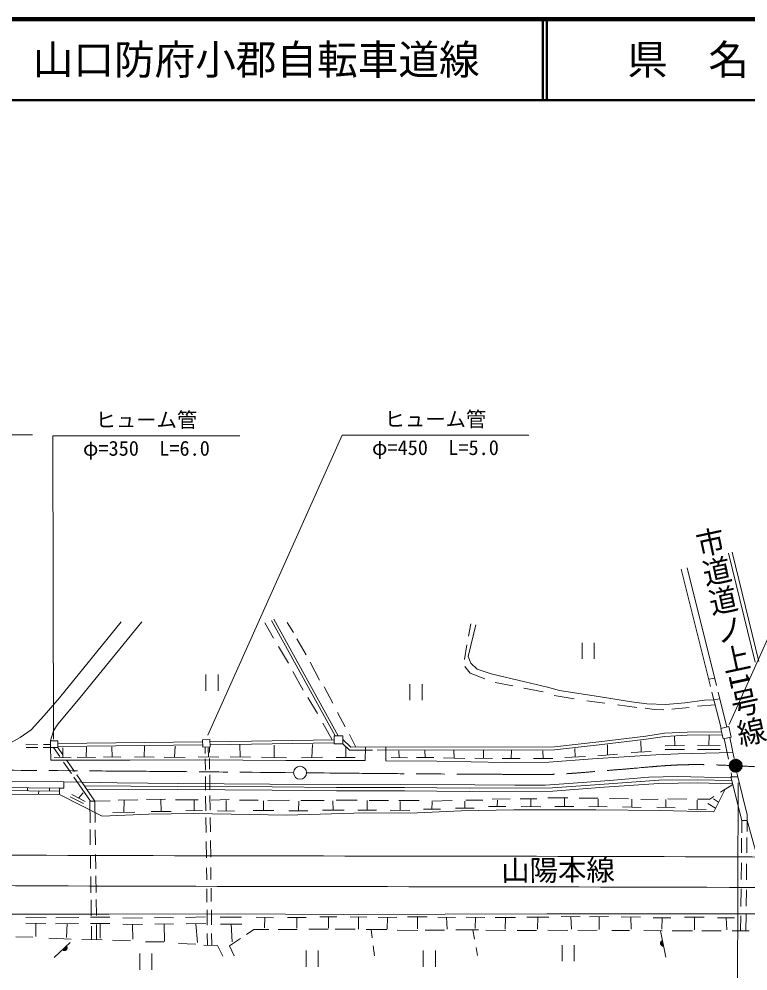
# Model space of a CAD drawing. Units: millimetres, scale not verified. Extents: x 40000 to 680000, y 20000 to 380000.
# Drawn here: x 233288 to 322996, y 262798 to 380000 of the extents above; entities that cross this region are included whole.
import ezdxf
from ezdxf.enums import TextEntityAlignment as Align

# ---------------------------------------------------------------- set-up
doc = ezdxf.new("R2010")
doc.units = ezdxf.units.MM
doc.header["$LTSCALE"] = 1000
doc.linetypes.add('CHAIN', pattern=[18.5, 12, -1.5, 3.5, -1.5])
for name, color, linetype, lineweight in [('M-BGD', 7, 'Continuous', 13), ('M-BMK', 2, 'CHAIN', 13), ('M-BMK-SRVR', 3, 'Continuous', 13), ('M-STR-HTXT', 7, 'Continuous', 13), ('M-TTL', 2, 'Continuous', 140), ('M-TTL-LINE', 7, 'Continuous', 50)]:
    doc.layers.add(name, color=color, linetype=linetype, lineweight=lineweight)
doc.layers.add('M-BGD-HTXT', color=7, linetype='Continuous')
doc.layers.add('M-TTL-TXT', color=7, linetype='Continuous')
doc.styles.add('@ＭＳ ゴシック', font='')
doc.styles.add('ＭＳ ゴシック', font='')
doc.styles.get('@ＭＳ ゴシック').set_extended_font_data('@MS Gothic')
doc.styles.get('ＭＳ ゴシック').set_extended_font_data('MS Gothic')

# ---------------------------------------------------------------- blocks, each defined once
blk = doc.blocks.new('田')
at = {"color": 7, "linetype": 'Continuous', "lineweight": 13}
for p, q in [((-0.75, 1), (-0.75, -1)), ((0.75, -1), (0.75, 1))]:
    blk.add_line(p, q, dxfattribs=at)

msp = doc.modelspace()

# ---------------------------------------------------------------- linework, layer by layer
at = {"layer": 'M-BGD'}
for p, q in [((323874, 300806), (320618, 314238)), ((324323, 300905), (321065, 314347)), ((318390, 297841), (314785, 312256)), ((319129, 297933), (315503, 312436)), ((264354, 305963), (272182, 291765)), ((264652, 306127), (272570, 291765)), ((238262, 296417), (245862, 305790)), ((240792, 296471), (248415, 305778)), ((263538, 305645), (264625, 303776)), ((267073, 304470), (266291, 305691)), ((289507, 305396), (288563, 301506)), ((288590, 304006), (288908, 305519)), ((268618, 301705), (267493, 303688)), ((265216, 302746), (266455, 300706)), ((288095, 301145), (288412, 302963)), ((288563, 301506), (288907, 300676)), ((270277, 298596), (269133, 300809)), ((288158, 300281), (288819, 299467)), ((288907, 300676), (289650, 299961)), ((266989, 299657), (268267, 297388)), ((288819, 299467), (290625, 298780)), ((289650, 299961), (291395, 299361)), ((291395, 299361), (295543, 298388)), ((271917, 295755), (270830, 297776)), ((291883, 298297), (294070, 297890)), ((295543, 298388), (298346, 297759)), ((298346, 297759), (299805, 297329)), ((318173, 298706), (318900, 298849)), ((295405, 297598), (297795, 297166)), ((299130, 296695), (301609, 296314)), ((299805, 297329), (304840, 296529)), ((304840, 296529), (308673, 295928)), ((319682, 292672), (318565, 297139)), ((320406, 292828), (319333, 297117)), ((236374, 294262), (238262, 296417)), ((238078, 293191), (240792, 296471)), ((268820, 296472), (270022, 294489)), ((303173, 296047), (305398, 295755)), ((306949, 295570), (309333, 295227)), ((308673, 295928), (310561, 295670)), ((310561, 295670), (312878, 295585)), ((312878, 295585), (315224, 295813)), ((315224, 295813), (317633, 296134)), ((316789, 295380), (318958, 295566)), ((317633, 296134), (318805, 296178)), ((318805, 296178), (319533, 296320)), ((234766, 292501), (236374, 294262)), ((273443, 292875), (272489, 294630)), ((310343, 295151), (311507, 294979)), ((311507, 294979), (312632, 294960)), ((313623, 295017), (315778, 295227)), ((237531, 292365), (238078, 293191)), ((270670, 293287), (271840, 291264)), ((233431, 291561), (234766, 292501)), ((237160, 291147), (237531, 292365)), ((274739, 290367), (273977, 291922)), ((310431, 291696), (312713, 292056)), ((312713, 292056), (315507, 292191)), ((315507, 292191), (319738, 292239)), ((315518, 291811), (319820, 291860)), ((319646, 292664), (320643, 292879)), ((319646, 292664), (319926, 291367)), ((320643, 292879), (320923, 291582)), ((231943, 290706), (233431, 291561)), ((235550, 290699), (234120, 290702)), ((237160, 290696), (236300, 290698)), ((237160, 290316), (237160, 291147)), ((237160, 291147), (238060, 291147)), ((238060, 290316), (238060, 291147)), ((255860, 291023), (238060, 290797)), ((255847, 291259), (256776, 291310)), ((255847, 291259), (255898, 290338)), ((256776, 291310), (256827, 290389)), ((272057, 291267), (256791, 291027)), ((269342, 289093), (269421, 290685)), ((272057, 290774), (272057, 291765)), ((272057, 291765), (273147, 291765)), ((273147, 290774), (272057, 290774)), ((273147, 290774), (273147, 291765)), ((273147, 291307), (274104, 290366)), ((273147, 290774), (273949, 289986)), ((299177, 290405), (304648, 291010)), ((304648, 291010), (310431, 291696)), ((304691, 290633), (310483, 291319)), ((309839, 289760), (309800, 291123)), ((310483, 291319), (312752, 291677)), ((312752, 291677), (315518, 291811)), ((313987, 290539), (313960, 291661)), ((318197, 290575), (318239, 291780)), ((319926, 291367), (320923, 291582)), ((320588, 288875), (320083, 291401)), ((321282, 288974), (320767, 291548)), ((235599, 290319), (234146, 290322)), ((237160, 290316), (236239, 290318)), ((237160, 290316), (238060, 290316)), ((237160, 290316), (237182, 288761)), ((237513, 290316), (238288, 289194)), ((255881, 290643), (238060, 290417)), ((238060, 290316), (238691, 289402)), ((238660, 289073), (238670, 290287)), ((241556, 289093), (241595, 290347)), ((244730, 289153), (244720, 290387)), ((248691, 289143), (248741, 290466)), ((252423, 289103), (252483, 290466)), ((255898, 290338), (256827, 290389)), ((256184, 290354), (256193, 289576)), ((256613, 289143), (256563, 290287)), ((256713, 290383), (256721, 289713)), ((260514, 289143), (260464, 290626)), ((264684, 289083), (264684, 290606)), ((273492, 289083), (273504, 290423)), ((273949, 289986), (276808, 289990)), ((274104, 290366), (299177, 290405)), ((275870, 288713), (275913, 290369)), ((277379, 289991), (299198, 290025)), ((278413, 290373), (278421, 288660)), ((280090, 289053), (280050, 289883)), ((283281, 289083), (283241, 289929)), ((286830, 289007), (286804, 289922)), ((290453, 288967), (290440, 289936)), ((293857, 288947), (293876, 289922)), ((297778, 288954), (297751, 289909)), ((299198, 290025), (304691, 290633)), ((301739, 289133), (301679, 290201)), ((305729, 289382), (305719, 290626)), ((311075, 289823), (308603, 289697)), ((311661, 289416), (314407, 289531)), ((315170, 290548), (312805, 290530)), ((315182, 290067), (312817, 290049)), ((314407, 289531), (321142, 289676)), ((319576, 290049), (316782, 290067)), ((319594, 290566), (316800, 290584)), ((237182, 288761), (246931, 288761)), ((239708, 289055), (237612, 289091)), ((238772, 288492), (239738, 287092)), ((239163, 288718), (240103, 287356)), ((242684, 289075), (240427, 289111)), ((245796, 289135), (243665, 289171)), ((246931, 288761), (255541, 288789)), ((249900, 289134), (247482, 289152)), ((253713, 289094), (251133, 289112)), ((257876, 289134), (255350, 289152)), ((255541, 288789), (266125, 288703)), ((256201, 288914), (256218, 287527)), ((256730, 288955), (256746, 287637)), ((261759, 289116), (259269, 289170)), ((266225, 289056), (263143, 289110)), ((266125, 288703), (275870, 288713)), ((270649, 289129), (268034, 289057)), ((274665, 289074), (272318, 289092)), ((278421, 288660), (284696, 288615)), ((281093, 289035), (279087, 289071)), ((284338, 289092), (282224, 289074)), ((284696, 288615), (293144, 288482)), ((288144, 288971), (285517, 289043)), ((291540, 288943), (289366, 288991)), ((294973, 288941), (292740, 288953)), ((293144, 288482), (298484, 288520)), ((298972, 288954), (296583, 288954)), ((298484, 288520), (303861, 288902)), ((303010, 289187), (300467, 289079)), ((303861, 288902), (311661, 289416)), ((306938, 289480), (304520, 289283)), ((321020, 286715), (320927, 287179)), ((321736, 286707), (321641, 287179)), ((229908, 286172), (238803, 286089)), ((238815, 285288), (238803, 286089)), ((238803, 286089), (245344, 285975)), ((240038, 286658), (242079, 283700)), ((240393, 286936), (242621, 283707)), ((245344, 285975), (252931, 285864)), ((256227, 286730), (256247, 285077)), ((256754, 286957), (256776, 285153)), ((300899, 285894), (305940, 286256)), ((305283, 285812), (312024, 286269)), ((305940, 286256), (310803, 286669)), ((310803, 286669), (314338, 286727)), ((312024, 286269), (316776, 286349)), ((314338, 286727), (320948, 286559)), ((316776, 286349), (321026, 286248)), ((322248, 281334), (320909, 286717)), ((320909, 286717), (321736, 286707)), ((322906, 282003), (321736, 286707)), ((238265, 284928), (226051, 285066)), ((238269, 285288), (226055, 285426)), ((234318, 284973), (234322, 285333)), ((235708, 284957), (235703, 284548)), ((237039, 284942), (237043, 285302)), ((238256, 284535), (238269, 285288)), ((238269, 285288), (238815, 285288)), ((241322, 285590), (252773, 285529)), ((241599, 285188), (252771, 285129)), ((252771, 285129), (264440, 285078)), ((252773, 285529), (264444, 285478)), ((252931, 285864), (264135, 285797)), ((264135, 285797), (280192, 285744)), ((264440, 285078), (272375, 284983)), ((264444, 285478), (272377, 285383)), ((272375, 284983), (280728, 284983)), ((272377, 285383), (280730, 285383)), ((280192, 285744), (289381, 285697)), ((280728, 284983), (288681, 284906)), ((280730, 285383), (288682, 285306)), ((288681, 284906), (298977, 284925)), ((288682, 285306), (298961, 285325)), ((289381, 285697), (294301, 285665)), ((294301, 285665), (298051, 285665)), ((298051, 285665), (300899, 285894)), ((298961, 285325), (305283, 285812)), ((298977, 284925), (305312, 285413)), ((305312, 285413), (312041, 285870)), ((312041, 285870), (316775, 285949)), ((316775, 285949), (321126, 285846)), ((320195, 285174), (318790, 282402)), ((321148, 285755), (319604, 284814)), ((226066, 284595), (238256, 284535)), ((243529, 281846), (238256, 284535)), ((241203, 283405), (239567, 284253)), ((241436, 283669), (239800, 284517)), ((240618, 284093), (241162, 284711)), ((241992, 283699), (242621, 283707)), ((241992, 283699), (242025, 281056)), ((242621, 283707), (244493, 283750)), ((242621, 283707), (242655, 281069)), ((245497, 283826), (247925, 283864)), ((246187, 282339), (246207, 283772)), ((248993, 283928), (251307, 283966)), ((250785, 282439), (250725, 283892)), ((252553, 283883), (255325, 283883)), ((254855, 282528), (254826, 283812)), ((256256, 284332), (256278, 282499)), ((256785, 284409), (256807, 282609)), ((256927, 283845), (259164, 283896)), ((258767, 282488), (258767, 283792)), ((260423, 283807), (262724, 283832)), ((263374, 282548), (263364, 283752)), ((263919, 283769), (266589, 283807)), ((267664, 282498), (267703, 283713)), ((267975, 283769), (270835, 283794)), ((271953, 282578), (271903, 283732)), ((272297, 283820), (274904, 283845)), ((276136, 282605), (276116, 283779)), ((276391, 283794), (278743, 283794)), ((280027, 283769), (282519, 283769)), ((280183, 282571), (280181, 283651)), ((284108, 283718), (286588, 283782)), ((288156, 282846), (288134, 283721)), ((288278, 283820), (290363, 283845)), ((291520, 283934), (293733, 283972)), ((292146, 283029), (292174, 283817)), ((294979, 284010), (297025, 284010)), ((296292, 283025), (296274, 283943)), ((298357, 284107), (300836, 284107)), ((300408, 283048), (300401, 284049)), ((302209, 284069), (304561, 284057)), ((304551, 283024), (304557, 283965)), ((305947, 284031), (308299, 284006)), ((308692, 282961), (308692, 283930)), ((309812, 283929), (311935, 283955)), ((312910, 282922), (312890, 283925)), ((313130, 283993), (315482, 283968)), ((316763, 282706), (316763, 283847)), ((316792, 283955), (318305, 283955)), ((318305, 283955), (318801, 284260)), ((319389, 283584), (318750, 283993)), ((255886, 282537), (253825, 282519)), ((259806, 282480), (257728, 282497)), ((264637, 282539), (262111, 282557)), ((268828, 282498), (266499, 282498)), ((273288, 282578), (270618, 282578)), ((277300, 282599), (274972, 282611)), ((281401, 282536), (278965, 282607)), ((287696, 282504), (281431, 282218)), ((285156, 282714), (283060, 282732)), ((284108, 282723), (284113, 283615)), ((289290, 282830), (287021, 282862)), ((294190, 282647), (287696, 282504)), ((293214, 283029), (291077, 283029)), ((304259, 282618), (294190, 282647)), ((297498, 283013), (295086, 283037)), ((301584, 283030), (299232, 283066)), ((305671, 282998), (303432, 283051)), ((312183, 282561), (304259, 282618)), ((309839, 282914), (307546, 283009)), ((314039, 282877), (311782, 282966)), ((318790, 282402), (312183, 282561)), ((317850, 282682), (315676, 282730)), ((319004, 282823), (318076, 283408)), ((249221, 282104), (243529, 281846)), ((247549, 282357), (244826, 282321)), ((254800, 282189), (249221, 282104)), ((252003, 282439), (249567, 282439)), ((266242, 281989), (254800, 282189)), ((256287, 281706), (256310, 279826)), ((256818, 281682), (256839, 279916)), ((275825, 282247), (266242, 281989)), ((281431, 282218), (275825, 282247)), ((322230, 279786), (322248, 281334)), ((322248, 281334), (322898, 281326)), ((322882, 279958), (322898, 281326)), ((322898, 281326), (322906, 282003)), ((322898, 281326), (325404, 272322)), ((242036, 280212), (242060, 278310)), ((242667, 280160), (242691, 278307)), ((322201, 277334), (322222, 279143)), ((322851, 277351), (322873, 279210)), ((256323, 278729), (256347, 276721)), ((256852, 278851), (256876, 276819)), ((242077, 276993), (242097, 275414)), ((242705, 277148), (242728, 275391)), ((256362, 275487), (256380, 274024)), ((256892, 275526), (256909, 274052)), ((322163, 274069), (322187, 276127)), ((322812, 274026), (322835, 275993)), ((242110, 274430), (242136, 272406)), ((242739, 274531), (242765, 272479)), ((256393, 272897), (256413, 271262)), ((256922, 272988), (256942, 271344)), ((322123, 270728), (322149, 272922)), ((322774, 270766), (322798, 272800)), ((242147, 271536), (242172, 269582)), ((242776, 271584), (242801, 269631)), ((228559, 269802), (244378, 269802)), ((244378, 269802), (258938, 269830)), ((256424, 270310), (256447, 268417)), ((256954, 270323), (256976, 268473)), ((258938, 269830), (273212, 269744)), ((273212, 269744), (298228, 269852)), ((298228, 269852), (326015, 269827)), ((322088, 267736), (322110, 269588)), ((322738, 267730), (322762, 269764)), ((234132, 268688), (236604, 268634)), ((234138, 269383), (236610, 269330)), ((235368, 268661), (235354, 267038)), ((237784, 268616), (240615, 268634)), ((237820, 269347), (240650, 269365)), ((239199, 268625), (239116, 266918)), ((242076, 269425), (244476, 269407)), ((242076, 268652), (244476, 268634)), ((242816, 268512), (242839, 266662)), ((243276, 268643), (243276, 266839)), ((246057, 269325), (248476, 269289)), ((246060, 268542), (248479, 268506)), ((247270, 268524), (247277, 266699)), ((249972, 269365), (252283, 269347)), ((249991, 268595), (252302, 268577)), ((251146, 268586), (251198, 266440)), ((253781, 269390), (256217, 269462)), ((253848, 268581), (256284, 268652)), ((255066, 268616), (255258, 266301)), ((258031, 269426), (260646, 269426)), ((258082, 268556), (260698, 268556)), ((259390, 268556), (259517, 266401)), ((262487, 269413), (264601, 269341)), ((263544, 269377), (263504, 268103)), ((266318, 269397), (268611, 269397)), ((267465, 269397), (267465, 268084)), ((270327, 269457), (272405, 269457)), ((271366, 269457), (271366, 268084)), ((274029, 269474), (276107, 269420)), ((275068, 269447), (275048, 267924)), ((277504, 269398), (279797, 269416)), ((278651, 269407), (278591, 267964)), ((281095, 269458), (283531, 269476)), ((282313, 269467), (282333, 267984)), ((284841, 269416), (286991, 269398)), ((285916, 269407), (285995, 267964)), ((288332, 269416), (290625, 269398)), ((289479, 269407), (289439, 268044)), ((291905, 269397), (294377, 269397)), ((293141, 269397), (293121, 267924)), ((295799, 269417), (298504, 269417)), ((297152, 269417), (297082, 267964)), ((300019, 269496), (302365, 269478)), ((301192, 269487), (301282, 267964)), ((303501, 269478), (305830, 269496)), ((304665, 269487), (304705, 267904)), ((307386, 269456), (309787, 269438)), ((308586, 269447), (308606, 267924)), ((311335, 269356), (313521, 269338)), ((312428, 269347), (312408, 267924)), ((315191, 269436), (317627, 269418)), ((316409, 269427), (316429, 267845)), ((319252, 269357), (321348, 269357)), ((320300, 269357), (320409, 267865)), ((242188, 268300), (242209, 266671)), ((256459, 267420), (256476, 265974)), ((256989, 267424), (257007, 265962)), ((261291, 267292), (262164, 267885)), ((262164, 267885), (264033, 267919)), ((265186, 267911), (267500, 267911)), ((268960, 267925), (271343, 267925)), ((272201, 267925), (274662, 267945)), ((276016, 267887), (278552, 267887)), ((276641, 267887), (276742, 266864)), ((279832, 267826), (282375, 267800)), ((283277, 267826), (285667, 267826)), ((287053, 267851), (289837, 267864)), ((289157, 267861), (289361, 266711)), ((290736, 267813), (293202, 267771)), ((294613, 267761), (296966, 267799)), ((298351, 267812), (300818, 267799)), ((302076, 267799), (304428, 267812)), ((306234, 267799), (308433, 267787)), ((310162, 267761), (312451, 267749)), ((312247, 267750), (312871, 264492)), ((313659, 267726), (316157, 267726)), ((317339, 267726), (319704, 267726)), ((321058, 267745), (323156, 267726)), ((232874, 266994), (234972, 266975)), ((236955, 266823), (239701, 266727)), ((237625, 264452), (239570, 266283)), ((241036, 266689), (243534, 266651)), ((244793, 266575), (247005, 266498)), ((248855, 266403), (251105, 266384)), ((252917, 266193), (255034, 266117)), ((259189, 265902), (260562, 266800)), ((256044, 265983), (257723, 265945)), ((257723, 265945), (258371, 264629)), ((259757, 264673), (259189, 265902)), ((276886, 265881), (277047, 264652)), ((289539, 265703), (289691, 264686))]:
    msp.add_line(p, q, dxfattribs=at)
msp.add_lwpolyline([(272057, 290774), (272057, 290887), (256812, 290647)], dxfattribs=at)
for centre, radius, start, end in [((312608, 266205), 364, 110.89999, 270.78367), ((312595, 266203), 291, 110.89999, 270.78367), ((312583, 266200), 218, 110.89999, 270.78367), ((312570, 266198), 145, 110.89999, 270.78367), ((312558, 266196), 72.7, 110.89999, 270.78367), ((238861, 265660), 360, 230.67241, 31.46944), ((238869, 265651), 288, 230.67241, 31.46944), ((238877, 265642), 216, 230.67241, 31.46944), ((238885, 265633), 144, 230.67241, 31.46944), ((238893, 265624), 72, 230.67241, 31.46944)]:
    msp.add_arc(centre, radius, start, end, dxfattribs=at)
for points in [[(67202, 277547), (75944, 277546), (84686, 277569), (93429, 277544), (105114, 277511), (116800, 277376), (128485, 277351), (139155, 277329), (149825, 277401), (160495, 277394), (171730, 277387), (182965, 277359), (194199, 277308), (207487, 277248), (220774, 277109), (234061, 277051), (262016, 276928), (289971, 276955), (317926, 276858), (347758, 276754), (377590, 276524), (407423, 276439), (447985, 276324), (488548, 276420), (529111, 276316), (542438, 276282), (555765, 276207), (569092, 276152)], [(67218, 273785), (75961, 273784), (84703, 273807), (93446, 273782), (105131, 273749), (116816, 273613), (128502, 273589), (139172, 273567), (149842, 273638), (160512, 273632), (171746, 273625), (182981, 273597), (194216, 273546), (207504, 273486), (220791, 273347), (234078, 273289), (262033, 273166), (289988, 273193), (317943, 273095), (347775, 272991), (377607, 272762), (407439, 272677), (448002, 272562), (488565, 272588), (529128, 272554), (542438, 272543), (555749, 272536), (569060, 272527)]]:
    msp.add_open_spline(points, degree=3, knots=[0, 0, 0, 0, 1, 1, 1, 2, 2, 2, 3, 3, 3, 4, 4, 4, 5, 5, 5, 6, 6, 6, 7, 7, 7, 8, 8, 8, 9, 9, 9, 9], dxfattribs=at)
at = {"layer": 'M-BMK'}
for points, knots in [([(167977, 288206), (174646, 288132), (181316, 288054), (187985, 287978), (199255, 287849), (210526, 287700), (221797, 287592), (231445, 287498), (241093, 287446), (250741, 287363), (256184, 287316), (261628, 287263), (267071, 287209)], [0, 0, 0, 0, 1, 1, 1, 2, 2, 2, 3, 3, 3, 4, 4, 4, 4]), ([(268669, 287194), (276363, 287118), (284057, 287044), (291752, 287015), (294241, 287005), (296731, 286924), (299218, 287015), (301769, 287108), (304310, 287383), (306856, 287573), (309526, 287771), (312189, 288094), (314865, 288178), (316807, 288239), (318752, 288184), (320693, 288104)], [0, 0, 0, 0, 1, 1, 1, 2, 2, 2, 3, 3, 3, 4, 4, 4, 5, 5, 5, 5]), ([(322286, 288031), (322978, 287997), (323670, 287960), (324362, 287921), (324902, 287890), (325442, 287854), (325981, 287821)], [0, 0, 0, 0, 1, 1, 1, 2, 2, 2, 2])]:
    msp.add_open_spline(points, degree=3, knots=knots, dxfattribs=at)
at = {"layer": 'M-BMK-SRVR'}
for p, q in [((320691, 288119), (321439, 288867)), ((320694, 287981), (321577, 288864)), ((320716, 287861), (321696, 288841)), ((320720, 288290), (321268, 288837)), ((320753, 287756), (321801, 288805)), ((321801, 287332), (320753, 288381)), ((320800, 287662), (321895, 288758)), ((321895, 287379), (320800, 288475)), ((320857, 287578), (321980, 288700)), ((321980, 287437), (320857, 288559)), ((322055, 287503), (320924, 288634)), ((320924, 287503), (322055, 288634)), ((322121, 287578), (320999, 288700)), ((320999, 287437), (322121, 288559)), ((322178, 287662), (321083, 288758)), ((321083, 287379), (322178, 288475)), ((322226, 287756), (321177, 288805)), ((321177, 287332), (322226, 288381)), ((322262, 287861), (321282, 288841)), ((322284, 287981), (321401, 288864)), ((322288, 288119), (321539, 288867)), ((322258, 288290), (321710, 288837)), ((321439, 287270), (320691, 288018)), ((321577, 287273), (320694, 288157)), ((321696, 287296), (320716, 288276)), ((321268, 287300), (320720, 287847)), ((321282, 287296), (322262, 288276)), ((321401, 287273), (322284, 288157)), ((321539, 287270), (322288, 288018)), ((321710, 287300), (322258, 287847))]:
    msp.add_line(p, q, dxfattribs=at)
for centre in [(321489, 288069), (267870, 287201)]:
    msp.add_circle(centre, 800, dxfattribs=at)
at = {"layer": 'M-STR-HTXT'}
for p, q in [((211964, 328815), (234964, 328815)), ((237466, 328682), (260466, 328682)), ((237466, 328682), (237511, 291357)), ((256511, 291816), (273037, 328771)), ((273037, 328771), (296037, 328771)), ((320672, 293156), (336375, 328066)), ((321787, 285973), (321664, 245931))]:
    msp.add_line(p, q, dxfattribs=at)
at = {"layer": 'M-TTL'}
msp.add_line((680000, 380000), (40000, 380000), dxfattribs=at)
at = {"layer": 'M-TTL-LINE'}
for p, q in [((297750, 380000), (297750, 370000)), ((298250, 380000), (298250, 370000)), ((40000, 370000), (680000, 370000))]:
    msp.add_line(p, q, dxfattribs=at)

# ---------------------------------------------------------------- block references
at = {"layer": 'M-BGD', "xscale": 1000, "yscale": 1000}
for p in [(303324, 302211), (257047, 298285), (282149, 297127), (248892, 263930), (269359, 264316), (283777, 264316), (300865, 264992)]:
    msp.add_blockref('田', p, dxfattribs=at)

# ---------------------------------------------------------------- texts
at = {"layer": 'M-BGD-HTXT', "style": '@ＭＳ ゴシック', "width": 1.05}
msp.add_text('市道道ノ上1号線', height=2566, rotation=282.18, dxfattribs=at).set_placement((318860, 303507), align=Align.BOTTOM_CENTER)
at = {"layer": 'M-BGD-HTXT', "style": 'ＭＳ ゴシック'}
msp.add_text('山陽本線', height=2566, rotation=0.435, dxfattribs=at).set_placement((299634, 273150), align=Align.BOTTOM_CENTER)
at = {"layer": 'M-STR-HTXT', "style": 'ＭＳ ゴシック'}
for s, p in [('ヒューム管', (248966, 329182)), ('ヒューム管', (284537, 329271)), ('φ=350  L=6.0', (248966, 325682)), ('φ=450  L=5.0', (284537, 325771))]:
    msp.add_text(s, height=1833, dxfattribs=at).set_placement(p, align=Align.BOTTOM_CENTER)
at = {"layer": 'M-TTL-TXT', "style": 'ＭＳ ゴシック'}
msp.add_text('一般県道\u3000山口防府小郡自転車道線', height=3666, dxfattribs=at).set_placement((209969, 375000), align=Align.MIDDLE_LEFT)
msp.add_text('県\u3000名', height=3666, dxfattribs=at).set_placement((315625, 375000), align=Align.MIDDLE_CENTER)

doc.saveas('drawing.dxf')
